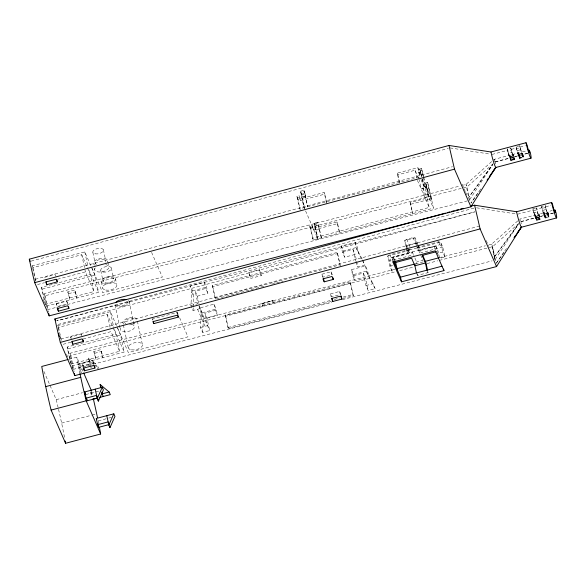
<?xml version="1.0" encoding="UTF-8"?>
<svg xmlns="http://www.w3.org/2000/svg" width="586" height="586" viewBox="0 0 586 586"><rect width="100%" height="100%" fill="white"/><g stroke="black" fill="none" stroke-linecap="round" stroke-linejoin="round"><path stroke-width="0.44" stroke-dasharray="2.93 2.2" d="M315.407 227.09L314.338 224.643L314.382 223.163L317.89 222.24L321.589 238.649L317.846 223.713L317.89 222.24M513.461 154.257A5.457 0.469 75.2 0 1 513.395 156.477A5.457 0.469 75.2 0 1 511.322 149.349L510.787 148.119L507.278 149.049L509.38 156.96L510.992 160.645L514.493 159.714L513.461 154.257L518.72 152.865L519.76 158.33L518.149 154.645L516.046 146.727L519.548 145.804L523.261 157.4L522.229 151.942L526.609 150.785M516.046 146.727L517.577 152.763L521.086 151.84L521.108 151.056M535.501 208.103L532.872 208.799L534.981 216.71L536.586 220.395L540.094 219.464L539.061 214.007L544.321 212.615L545.354 218.08L543.749 214.395L541.64 206.477L544.269 205.781M541.64 206.477L543.171 212.513L546.679 211.59L545.148 205.554L547.251 213.465L548.862 217.15L547.829 211.693L552.21 210.535M200.053 308.624L193.043 310.477L190.897 305.562L191.732 292.172L190.399 285.939L204.419 282.232L206.565 287.14L207.898 293.374L197.379 296.157L195.241 291.242L205.759 288.459L207.898 293.374M193.043 310.477L193.204 307.796M193.263 306.903L193.878 297.087L192.538 290.854L190.399 285.939M206.953 318.103L217.472 315.319L215.333 310.404L204.814 313.188L206.953 318.103L209.627 330.563L202.617 332.416L200.471 327.508L201.306 314.118L197.379 296.157M202.617 332.416L203.445 319.026L202.111 312.792L199.965 307.884L213.993 304.171L216.139 309.086L217.472 315.319M509.959 155.187L510.992 160.645L509.959 155.187L494.174 159.363L466.009 184.436L463.35 185.125M518.72 152.865L519.76 158.33L523.261 157.4L522.229 151.942M535.553 214.937L536.586 220.395L535.553 214.937L519.775 219.113L520.844 221.567A10.922 0.93 75.2 0 1 521.291 223.815M544.321 212.615L545.354 218.08L548.862 217.15L547.829 211.693M418.726 172.562L420.477 172.101L421.195 173.734L419.437 174.203L418.726 172.562L419.81 168.98L421.561 168.519L423.612 176.393L422.902 174.753L421.144 175.214M419.437 174.203L420.521 170.621L419.81 168.98L421.876 178.613M424.799 186.48L426.549 186.018L427.267 187.659L425.509 188.121L424.799 186.48L425.883 182.905L427.633 182.436L431.692 199.658L429.934 200.119L425.883 182.905L429.223 198.486L430.974 198.017L431.692 199.658M425.509 188.121L426.593 184.539L428.351 184.077M391.953 271.025L389.815 266.11L387.676 256.141L408.889 250.53L411.02 249.087L389.807 254.698L391.096 257.642L389.822 261.048L391.953 271.025L394.583 270.329M391.096 257.642L412.31 252.031L411.035 255.437L389.822 261.048L387.676 256.141L389.807 254.698M415.393 265.429L416.668 262.023L413.76 255.364M469.664 199.658L492.87 164.307L468.632 197.467L492.745 164.27M495.265 259.408L518.463 224.057M480.762 188.934L470.939 203.086L479.267 191.212M496.02 263.583L507.388 247.197M496.54 262.843L504.861 250.962M517.76 220.9L491.603 244.186L492.672 246.64L495.448 260.455L494.232 257.217L518.874 223.281M494.232 257.217L518.485 224.138M493.236 163.604L467.079 186.89L45.232 295.71L44.287 293.549L459.805 186.04M518.837 223.354L492.672 246.64L438.614 260.587M417.979 244.472L415.122 237.923L413.049 237.586L406.735 239.256L404.604 240.7L406.025 247.351M261.788 303.599L272.856 300.486L273.523 303.599L272.307 300.816L261.788 303.599L263.004 306.383L262.338 303.262M272.307 300.816L272.856 300.486M508.458 152.939L508.809 155.085L512.318 154.155L514.493 159.714M517.226 150.624L520.727 149.694M534.058 212.689L534.41 214.835L537.911 213.905L540.094 219.464M542.819 210.374L546.328 209.444M31.131 261.122L448.305 148.397M35.248 279.288L452.502 166.695M473.906 208.147L56.725 320.872L474.711 211.868L57.538 324.6M60.849 339.038L479.853 225.969M300.457 191.234L303.958 190.304L304.317 191.124L305.702 195.878L302.193 196.808L300.457 191.234L302.193 196.808M35.497 281.251L32.193 265.824L84.787 251.914L94.932 275.171L98.609 292.311L46.008 306.214L41.555 287.279L90.288 274.387L93.965 291.528L45.225 304.42L43.086 299.505M399.227 182.488L397.227 173.141L417.862 167.684L419.862 177.031L299.593 208.836L296.919 196.376L299.197 195.768L300.581 200.522L324.769 194.127L326.592 202.624M301.475 195.167L304.984 194.237M32.193 265.824L32.977 267.626L81.718 254.734L87.08 267.018M296.919 196.376L297.637 198.009L299.915 197.409M297.585 199.489L324.058 192.494L324.769 194.127M397.227 173.141L397.938 174.775L415.071 170.248L418.778 178.752M422.279 170.16L420.521 170.621L421.861 176.855L417.862 167.684M492.035 154.448L507.813 150.272M511.322 149.349L516.581 147.958M520.082 147.027L525.349 145.636M510.787 148.119L511.226 150.06L507.718 150.983L508.245 153.049L511.754 152.118L512.318 154.155M510.494 156.418L513.995 155.488M519.262 154.096L522.763 153.173M512.889 156.03L509.38 156.96L508.838 154.301M494.569 161.948A5.457 0.469 75.2 0 0 494.174 159.363L495.251 161.817L529.436 152.778M495.382 161.948L510.289 158.008L509.219 155.554M513.797 157.077L519.057 155.686L517.599 151.979M527.818 153.371L522.404 154.638M514.332 157.18L510.824 158.103L510.179 156.316M513.424 157.619L509.923 158.55L509.578 156.609M37.526 284.532L44.485 282.694M57.538 279.244L85.395 271.875L93.965 291.528M514.537 158.498L511.029 159.429L510.311 157.195M513.893 158.813L510.391 159.744L509.886 157.407M514.589 159.37L511.087 160.293L510.355 157.773M514.259 159.531L510.75 160.454L510.128 157.883M422.403 179.404L423.861 186.202L425.619 185.74L424.901 184.099L423.151 184.568L422.059 179.463M426.344 187.124L428.344 196.471L424.835 197.401L422.836 188.055L426.344 187.124L431.435 198.793L433.435 208.147L313.166 239.952L309.782 225.852L312.06 225.244L313.437 229.998L337.631 223.603L339.631 232.95L336.913 221.969L310.448 228.965M42.339 289.081L94.932 275.171M427.216 189.131L428.974 188.67L429.685 190.311L427.934 190.772M317.722 238.744L314.382 223.163L314.741 223.977L318.242 223.046M314.338 224.643L317.846 223.713M309.782 225.852L310.492 227.485L312.77 226.885M315.048 226.284L318.557 225.354M67.837 291.85L69.961 299.885L67.837 291.85L74.854 289.997L76.971 298.032L74.854 289.997M410.083 202.617L412.8 213.604L410.083 202.617L427.209 198.083L429.216 207.437L312.448 238.312M68.628 293.652L75.638 291.799M410.801 204.25L431.435 198.793M319.582 229.28L316.074 230.21L315.004 227.756L317.011 237.11M56.256 303.878L66.775 301.094L67.917 303.716L57.399 306.493L56.256 303.878L57.26 308.551M362.712 260.125L364.858 265.04L357.848 266.894L355.175 254.427L344.656 257.21L342.51 252.295L341.177 246.061L355.197 242.355L357.343 247.27L358.676 253.504L361.972 259.657M248.904 272.483L259.422 269.699L261.305 275.596L250.786 278.379L248.904 272.483L250.786 278.379M58.893 330.716L57.787 325.574L110.388 311.664L117.273 327.442M263.861 286.268L215.443 299.072L212.271 285.463L337.28 252.405L340.451 266.015M192.538 290.854L206.565 287.14M341.177 246.061L343.315 250.976L357.343 247.27M57.787 325.574L58.578 327.376L107.319 314.484L112.673 326.768M212.271 285.463L212.769 286.605L337.778 253.548M342.51 252.295L353.028 249.519L355.175 254.427M517.628 214.198L533.414 210.022M537.911 213.905L536.38 207.869L536.915 209.099L542.175 207.708M545.683 206.777L550.943 205.386M536.827 209.81L533.319 210.733L533.839 212.799L537.347 211.868M406.618 247.556L406.274 245.966L416.793 243.183L420.008 250.552L435.962 246.332L438.108 251.248L439.647 258.411L444.906 257.02L442.767 247.05L440.621 242.135L438.548 241.806L417.335 247.417L413.049 237.586M214.945 297.922L339.953 264.865L337.28 252.405M71.031 338.54L70.701 336.987L81.22 334.203L82.362 336.825M190.897 305.562L197.914 303.709L195.241 291.242M271.787 284.173L283.228 281.148M536.087 216.168L539.596 215.238M544.855 213.846L548.364 212.923M406.208 248.178L406.743 250.676L417.261 247.893L418.331 250.347L417.305 245.571M538.49 215.78L534.981 216.71L534.432 214.051M178.188 314.426L177.324 312.441L152.778 318.93L153.107 320.491M321.926 274.204L331.039 271.787L332.328 274.739L323.208 277.149L321.926 274.204L322.923 278.877M520.844 221.567L555.037 212.528M520.983 221.698L535.882 217.758L534.813 215.304M539.391 216.827L544.65 215.436L543.2 211.729M553.418 213.121L548.159 214.513L546.709 210.806M539.933 216.93L536.424 217.853L535.78 216.066M539.025 217.369L535.516 218.3L535.172 216.359M63.12 344.282L70.957 342.217M83.139 338.994L110.988 331.625L119.566 351.278L70.825 364.17M392.862 262.023L391.858 257.349L434.285 246.127L435.713 249.402M418.616 250.361L439.83 244.75L442.767 247.05L421.554 252.661L418.616 250.361L422.975 260.352L416.668 262.023M540.131 218.248L536.622 219.179L535.912 216.945M539.494 218.563L535.985 219.494L535.487 217.157M394.048 259.942L393.536 257.554L409.489 253.335L407.819 248.068M540.189 219.12L536.351 220.204L535.729 217.633M351.461 269.648L365.488 265.934L367.627 270.849L368.968 277.083L375.143 288.62L368.133 290.473L365.986 285.558L363.32 273.098L352.794 275.881L351.461 269.648L353.607 274.556L354.94 280.789L365.459 278.006L368.133 290.473M70.642 363.313L67.148 347.029L115.889 334.137L119.566 351.278M202.111 312.792L216.139 309.086M67.932 348.831L120.533 334.921L124.203 352.061L71.609 365.972L67.148 347.029M353.607 274.556L367.627 270.849M389.815 266.11L393.316 265.18M436.988 251.108L437.5 253.496L442.76 252.105L444.906 257.02M331.368 301.475L228.372 328.709L225.2 315.1L350.208 282.042L353.38 295.652L342.817 298.45M225.2 315.1L225.698 316.25L350.706 283.192M93.855 351.49L95.979 359.526L93.855 351.49L100.873 349.637L102.99 357.672L100.873 349.637M68.921 359.269L76.81 357.189L83.329 372.125M94.639 353.292L101.656 351.439M200.471 327.508L207.481 325.655L204.814 313.188M330.497 293.85L339.609 291.44L340.898 294.384L331.779 296.802L330.497 293.85L331.5 298.523M365.986 285.558L373.004 283.705L375.143 288.62M78.7 363.884L89.219 361.101L90.361 363.723L79.843 366.506L78.7 363.884L80.033 370.118L81.176 372.733L79.843 366.506M83.271 368.191L82.274 363.518L92.793 360.734L94.265 364.91M416.814 273.765L417.525 275.398L428.044 272.622L427.692 270.959M227.873 327.567L330.87 300.325M334.394 299.395L339.675 297.996M343.198 297.065L352.882 294.509L353.38 295.652M93.936 363.349L83.417 366.133L82.274 363.518M80.033 370.118L81.791 369.649M90.552 367.334L92.31 366.873M94.06 366.404L97.569 365.481L98.712 368.096L96.954 368.565M43.921 371.436L56.234 399.659L82.531 392.701M85.856 394.546L99.305 390.95M61.633 423.129L91.438 415.247M92.31 415.013L94.939 414.317M98.301 420.843L106.191 418.763M108.82 418.067L111.45 417.371M467.408 200.866L47.51 309.657L47.107 307.46A89.826 7.677 75.2 0 0 44.287 293.549M72.972 368.675L72.701 367.21A89.826 7.677 75.2 0 0 69.881 353.299L395.03 269.172M415.408 263.898L423.385 261.832M439.332 257.708L485.398 245.79M488.944 244.875L491.603 244.186L494.767 260.162M73.111 369.407L331.771 302.391M342.407 299.636L492.115 260.851M69.881 353.299L70.825 355.46L395.191 271.787M399.623 270.644L413.797 266.989M427.091 263.561L437.727 260.814M450.077 147.921L490.248 154.169M476.565 207.81L515.848 213.919M417.335 247.417L419.408 247.746L440.621 242.135L442.76 252.105M90.361 366.44L88.552 357.987L97.569 365.481M88.552 357.987L89.695 360.602L98.712 368.096M520.383 148.324L519.548 145.804M516.874 149.247L516.486 148.668L519.994 147.738L523.027 157.209L519.518 158.139L518.896 155.561M545.976 208.074L545.588 207.488L542.087 208.418L542.475 208.997M508.106 151.569L507.278 149.049M533.707 211.319L532.872 208.799M355.197 242.355L356.537 248.589L362.302 259.356M362.39 260.426L364.858 265.04M365.488 265.934L366.821 272.168L373.004 283.705M304.867 209.268L303.782 206.829L301.123 194.354L304.632 193.431L305.702 195.878M462.076 184.143L465.343 191.622M465.702 192.457L466.793 194.948M486.226 240.575L488.761 246.391M420.96 179.543L433.435 208.147M422.836 188.055L427.209 198.083M417.408 180.371L429.216 207.437M438.548 241.806L439.83 244.75M437.5 253.496L438.218 255.137M418.338 245.292L420.008 250.552M427.333 270.981L428.044 272.622M406.735 239.256L409.951 246.625M412.31 252.031L413.394 254.529M407.46 247.255L404.604 240.7L415.122 237.923L416.551 244.567M406.274 245.966L407.702 249.24M408.061 250.061L409.489 253.335M406.743 250.676L407.812 253.13L406.787 248.354M393.536 257.554L394.605 260.008M391.858 257.349L393.287 260.624M356.537 248.589L358.676 253.504M366.821 272.168L368.968 277.083M363.32 273.098L365.459 278.006M355.702 261.979L357.848 266.894M336.913 221.969L337.631 223.603M326.776 203.474L324.058 192.494M352.794 275.881L354.94 280.789M305.65 197.357L305.299 196.544L301.775 197.475L302.859 199.921L304.683 208.418M305.577 210.909L318.081 239.557L314.741 223.977M300.581 200.522L299.197 195.768M313.437 229.998L312.06 225.244M261.305 275.596L259.422 269.699M198.984 306.163L209.627 330.563M191.732 292.172L193.878 297.087M201.306 314.118L203.445 319.026M197.599 309.269L205.027 326.299M151.584 252.376L162.366 277.09L102.755 292.853L91.973 268.139M179.638 317.751L187.967 336.84L128.356 352.604L116.856 326.241M117.632 328.277L120.533 334.921M88.823 269.882L98.609 292.311M87.431 267.839L90.288 274.387M114.424 329.632L124.203 352.061M113.032 327.589L115.889 334.137M56.058 276.526L55.201 274.563L44.683 277.346L45.254 278.658M70.701 336.987L71.272 338.298M90.845 391.726L91.987 395.704M66.533 354.34L68.32 358.434M71.91 366.653L72.811 368.719M492.291 247.439L493.441 250.273M493.016 250.969L494.159 253.789M493.646 254.148L494.833 257.188M548.049 212.821L548.694 214.608L545.192 215.538L544.541 213.744M522.448 153.071L523.1 154.858L519.592 155.788L518.947 153.993M548.181 213.7L548.899 215.934L545.39 216.857L544.68 214.63M522.587 153.95L523.298 156.184L519.797 157.107L519.079 154.88M548.218 214.278L548.957 216.798L545.119 217.889L544.497 215.311M544.716 215.201L545.449 217.728M522.624 154.528L523.357 157.048L519.848 157.978L519.115 155.451M535.948 217.523L536.681 220.043M511.226 150.06L511.754 152.118M547.998 214.388L548.621 216.959M547.756 213.912L548.254 216.249L544.753 217.172L544.248 214.835M522.163 154.162L522.661 156.499L519.152 157.422L518.654 155.085M427.633 182.436L430.974 198.017M423.795 177.243L425.619 185.74M421.561 168.519L423.26 176.452M423.444 177.302L424.901 184.099M422.623 178.598L424.623 187.945L421.122 188.868L419.115 179.521M435.962 246.332L436.819 250.31M434.285 246.127L435.288 250.801M415.071 170.248L416.705 177.895M416.793 243.183L417.137 244.772M416.727 245.402L417.261 247.893M397.938 174.775L399.579 182.429M417.173 273.743L417.525 275.398M353.028 249.519L355.512 261.092M350.208 282.042L352.882 294.509M343.315 250.976L344.656 257.21M339.609 291.44L340.613 296.113M331.039 271.787L332.042 276.467M303.958 190.304L307.657 206.704L304.317 191.124L300.808 192.054L304.149 207.634M310.492 227.485L313.166 239.952M297.637 198.009L300.31 210.477M225.698 316.25L228.372 328.709M212.769 286.605L215.443 299.072M213.993 304.171L215.333 310.404M204.419 282.232L205.759 288.459M177.324 312.441L177.653 314.001M176.796 312.038L177.463 315.151M152.25 318.528L152.587 320.081M137.388 321.187L142.347 344.341M129.074 301.233L134.421 326.16M115.413 278.357L116.753 284.591M111.333 267.941L113.669 278.848M123.36 324.9L128.319 348.047M107.868 261.957L108.82 266.41M103.392 249.739L105.729 260.645M115.046 304.94L120.394 329.874M110.388 311.664L113.691 327.091M100.792 270.666L103.129 281.573M101.393 282.064L102.726 288.297M107.319 314.484L110.073 327.34M92.874 252.515L95.21 263.422M94.412 268.337L94.793 270.124M84.787 251.914L87.915 266.484M81.718 254.734L85.395 271.875M92.793 360.734L93.628 364.624M89.695 360.602L90.361 363.723M81.22 334.203L81.549 335.763M90.654 392.195L91.606 396.649M66.775 301.094L67.61 304.991M58.578 327.376L61.332 340.232M59.992 335.859L61.098 341.001M41.555 287.279L45.041 303.563M32.977 267.626L35.914 281.339M469.855 200.705L467.079 186.89L466.009 184.436L468.705 197.856M468.778 198.244L468.917 198.991M547.449 213.114L547.793 215.055L544.284 215.978L543.94 214.044M521.848 153.364L522.192 155.305L518.683 156.228L518.339 154.294M547.09 212.051L547.251 213.465L543.749 214.395L543.581 212.982M521.489 152.301L521.657 153.715L518.149 154.645L517.98 153.232M45.232 295.71A89.878 7.677 75.2 0 1 48.499 312.023M105.758 264.638A7.281 3.516 -12.1 0 1 107.78 269.267A7.281 3.516 -12.1 0 1 97.862 271.897A7.281 3.516 -12.1 0 1 95.84 267.26M96.456 264.469A5.457 2.637 -12.1 0 1 99.4 259.576A5.457 2.637 -12.1 0 1 105.561 262.059M95.115 265.275A7.281 3.516 -12.1 0 1 99.041 258.756A7.281 3.516 -12.1 0 1 107.26 262.067M134.736 323.172A7.281 3.516 -12.1 0 1 133.183 323.948M131.418 324.541A7.281 3.516 -12.1 0 1 129.557 324.908M123.587 323.904A7.281 3.516 -12.1 0 1 128.561 317.986A7.281 3.516 -12.1 0 1 137.131 320.322M70.825 355.46A89.878 7.677 75.2 0 1 74.092 371.773M131.352 324.388A7.281 3.516 -12.1 0 1 133.696 328.702A7.281 3.516 -12.1 0 1 124.554 331.764A7.281 3.516 -12.1 0 1 120.621 327.984M128.466 300.45A7.281 3.516 -12.1 0 1 123.492 306.361A7.281 3.516 -12.1 0 1 114.915 304.031M125.931 323.684A5.457 2.637 -12.1 0 1 128.297 318.989A5.457 2.637 -12.1 0 1 135.344 320.586M126.862 301.109A5.457 2.637 -12.1 0 1 122.437 305.702A5.457 2.637 -12.1 0 1 116.973 303.065M91.497 391.199A89.878 7.677 75.2 0 1 92.28 394.451M98.199 421.048A89.878 7.677 75.2 0 1 98.712 423.627M56.234 399.659A89.878 7.677 75.2 0 1 58.168 407.739M58.541 409.328A89.878 7.677 75.2 0 1 64.753 438.672M79.996 373.7A89.878 7.677 75.2 0 1 76.81 357.189M495.251 161.817A10.922 0.93 75.2 0 1 495.697 164.065M539.061 214.007A5.457 0.469 75.2 0 1 538.988 216.227A5.457 0.469 75.2 0 1 536.915 209.099M519.994 220.233A5.457 0.469 75.2 0 1 520.134 221.12M105.788 290.07A7.281 3.516 -12.1 0 0 116.885 285.499A7.281 3.516 -12.1 0 0 106.542 283.756A7.281 3.516 -12.1 0 0 105.788 290.07M95.174 253.848A5.457 2.637 -12.1 0 0 103.495 250.42A5.457 2.637 -12.1 0 0 95.738 249.116A5.457 2.637 -12.1 0 0 95.174 253.848M103.055 272.014A5.457 2.637 -12.1 0 0 111.421 268.622A5.457 2.637 -12.1 0 0 103.715 267.267A5.457 2.637 -12.1 0 0 103.055 272.014M105.392 282.921A5.457 2.637 -12.1 0 0 113.757 279.529A5.457 2.637 -12.1 0 0 106.059 278.174A5.457 2.637 -12.1 0 0 105.392 282.921M104.454 283.836A7.281 3.516 -12.1 0 0 115.545 279.266A7.281 3.516 -12.1 0 0 105.209 277.53A7.281 3.516 -12.1 0 0 104.454 283.836M131.389 349.82A7.281 3.516 -12.1 0 0 142.479 345.249A7.281 3.516 -12.1 0 0 132.143 343.506A7.281 3.516 -12.1 0 0 131.389 349.82"/><path stroke-width="0.88" d="M102.242 387.295L103.385 389.91L98.375 401.117L97.232 398.495L102.242 387.295L84.714 391.931L86.047 398.165L87.189 400.78L97.708 397.997L96.565 395.382L86.047 398.165M113.816 413.819L114.959 416.441L109.948 427.648L108.806 425.026L113.816 413.819L96.287 418.455L97.62 424.689L98.763 427.311L109.282 424.528L108.139 421.905L97.62 424.689M526.03 142.72A10.922 0.93 75.2 0 0 530.176 156.982A10.922 0.93 75.2 0 0 530.315 152.543L529.239 150.089A5.457 0.469 75.2 0 1 529.173 152.301A5.457 0.469 75.2 0 1 527.1 145.174L526.03 142.72L490.965 151.994L449.008 145.46L29.3 259.195A89.878 7.677 75.2 0 0 34.699 282.664L49.18 315.861L470.932 206.821L495.756 167.332L492.137 172.548M445.441 213.114L54.894 318.945A89.878 7.677 75.2 0 0 60.299 342.414L74.781 375.611L496.532 266.571L521.35 227.082L517.218 233.038M490.064 175.522L491.105 174.035M514.112 237.513L515.665 235.272M487.069 180.078L488.109 178.591M489.149 177.104L495.91 167.457L530.975 158.183M514.23 237.601L521.511 227.207L556.575 217.933M447.213 212.637L449.858 211.912M451.63 211.436L454.282 210.718M456.047 210.242L458.699 209.524M460.464 209.041L463.116 208.323M471.071 206.169L474.601 205.21L516.559 211.744L551.624 202.47L552.693 204.924A5.457 0.469 75.2 0 0 554.766 212.051A5.457 0.469 75.2 0 0 554.839 209.839L555.909 212.293A10.922 0.93 75.2 0 1 555.77 216.732A10.922 0.93 75.2 0 1 551.624 202.47M34.699 282.664L454.502 169.156L470.932 206.821M60.299 342.414L480.102 228.906L496.532 266.571M57.347 281.859L56.205 279.236L45.686 282.02L46.829 284.642L57.347 281.859L56.842 279.522M68.921 308.39L67.778 305.767L57.26 308.551L58.402 311.166L68.921 308.39L68.584 306.83M83.366 341.499L82.216 338.876L71.697 341.66L72.84 344.282L83.366 341.499L83.029 339.939M178.32 317.114L177.463 315.151L152.917 321.641L153.781 323.604L178.32 317.114L177.99 315.561M394.964 260.829L395.682 262.462L411.636 258.243L414.917 265.78L416.456 272.944M436.431 251.687L422.154 255.467L425.436 262.997L426.974 270.161M333.324 279.412L332.042 276.467L322.923 278.877L324.212 281.822L333.324 279.412L332.995 277.852M414.917 265.78L425.436 262.997M68.049 359.504L41.745 366.455A89.878 7.677 75.2 0 0 51.099 410.083L65.581 443.28L100.646 434.006A89.878 7.677 75.2 0 0 99.517 427.787M393.646 261.444L400.502 277.163L442.093 266.169M443.932 270.615L435.288 250.801L392.862 262.023L401.505 281.837L443.932 270.615L443.595 269.062M341.902 299.065L340.613 296.113L331.5 298.523L332.782 301.475L341.902 299.065L341.235 295.945M94.932 368.03L93.789 365.408L83.271 368.191L84.413 370.806L94.932 368.03L94.434 365.686M45.701 386.613L80.765 377.34M101.744 392.085L102.125 393.865L109.143 392.012L110.285 394.627L99.766 397.411M51.099 410.083L86.164 400.809L100.646 434.006M92.749 399.264L97.137 398.106M396.803 268.71L414.522 264.125M425.158 261.378L438.445 257.935M495.91 167.457L495.595 167.208A10.922 0.93 75.2 0 1 490.965 151.994M521.511 227.207L521.196 226.958A10.922 0.93 75.2 0 1 516.559 211.744M100.792 387.632L100.125 384.519L109.143 392.012M422.638 255.159L425.912 262.645L427.516 270.124M100.125 384.519L100.982 386.482M102.125 393.865L103.268 396.48M83.695 372.952L91.299 390.386M29.3 259.195L30.245 261.356M54.894 318.945L55.523 320.388M84.714 391.931L85.856 394.546M96.287 418.455L96.858 419.766M480.102 228.906L474.601 205.21M454.502 169.156L449.008 145.46M400.502 277.163L401.505 281.837M395.682 262.462L397.213 269.633M394.217 260.741L395.074 264.718M332.115 298.355L332.782 301.475M323.545 278.709L324.212 281.822M153.276 321.267L153.781 323.604M109.619 426.088L109.948 427.648M106.806 415.679L108.806 425.026M97.877 398.78L98.375 401.117M95.232 389.148L97.232 398.495M98.001 423.751L98.763 427.311M83.747 367.693L84.413 370.806M86.809 399L87.189 400.78M72.173 341.162L72.84 344.282M57.728 308.053L58.402 311.166M46.155 281.522L46.829 284.642M48.777 313.583A89.878 7.677 75.2 0 1 49.18 315.861M116.094 302.083A7.281 3.516 -12.1 0 1 126.012 299.461M74.378 373.333A89.878 7.677 75.2 0 1 74.781 375.611M59.303 336.503A89.841 7.677 75.2 0 1 58.563 333.331M93.233 398.465A89.878 7.677 75.2 0 1 97.466 417.51M86.164 400.809A89.878 7.677 75.2 0 1 79.989 373.685M65.178 441.002A89.878 7.677 75.2 0 1 65.581 443.28"/></g></svg>
